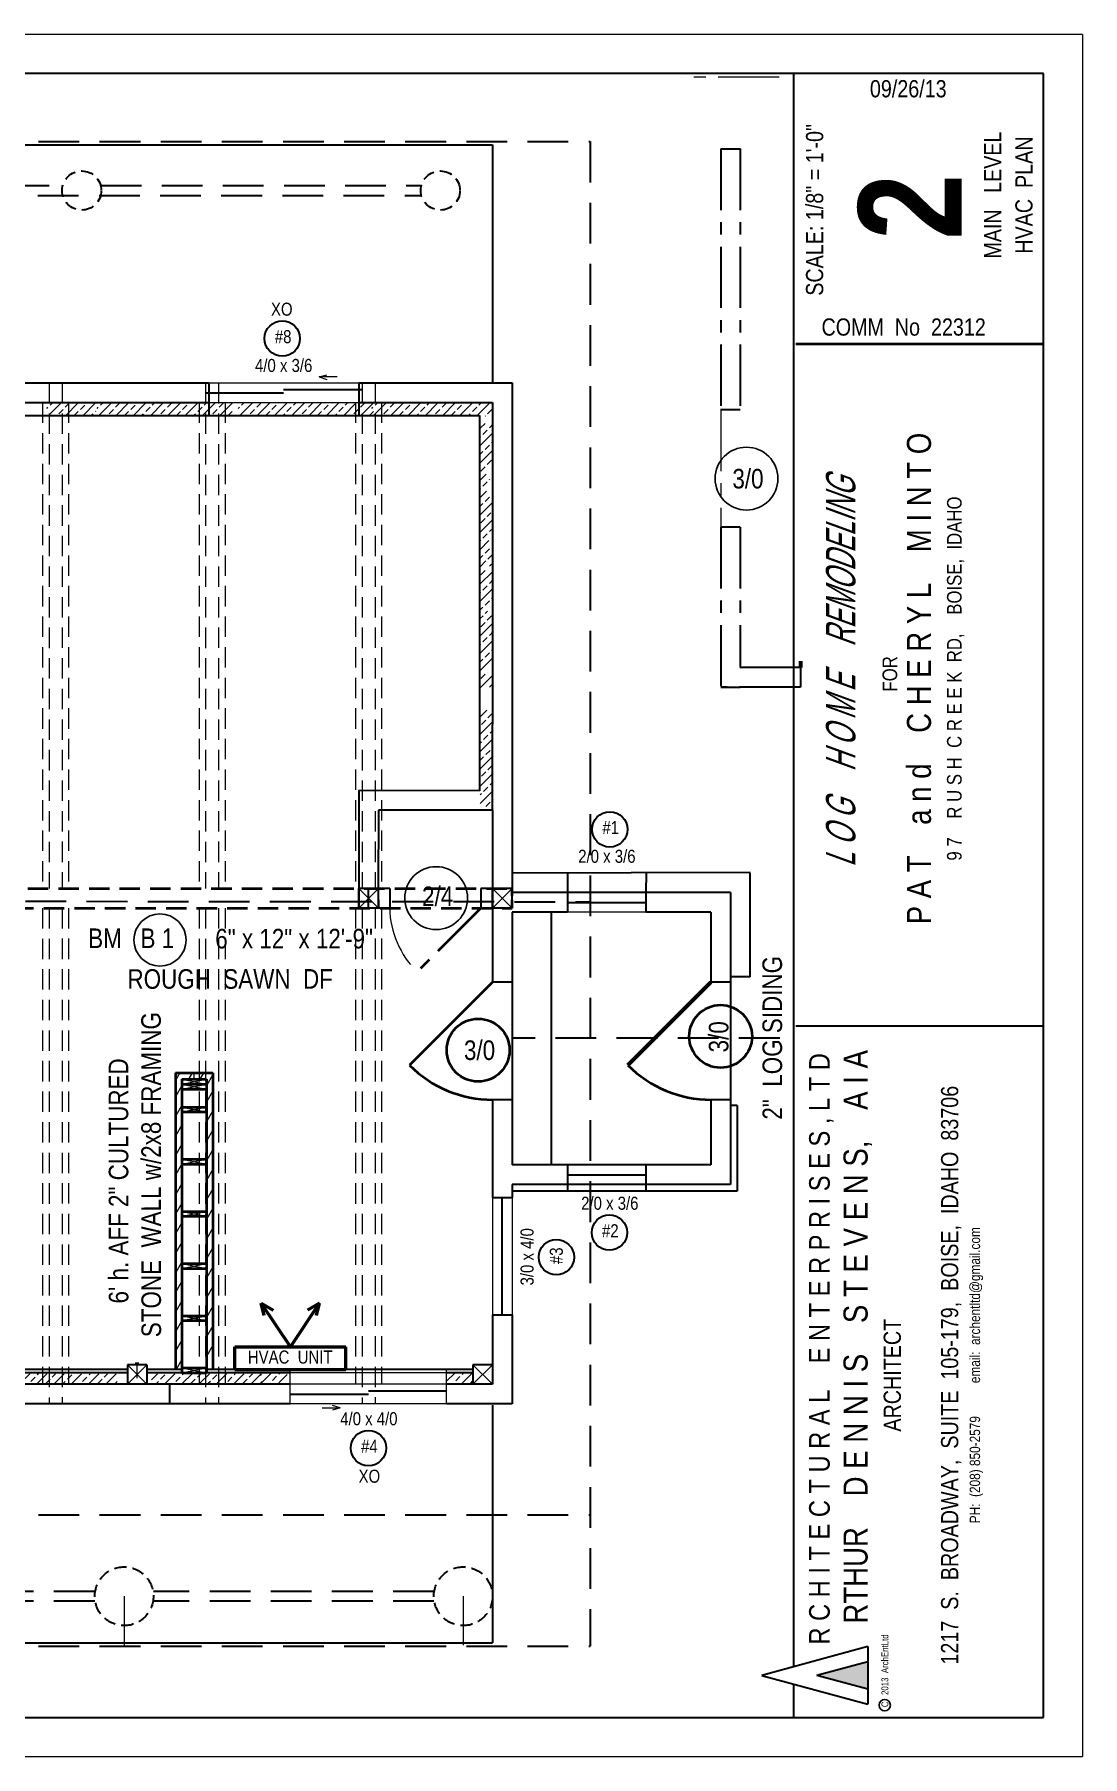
# Model space of a CAD drawing. Header units: inches. Extents: x 0 to 15441, y -6 to 2753.
# Drawn here: x 7617 to 7939, y 1246 to 1774 of the extents above; entities that cross this region are included whole.
import ezdxf

# ---------------------------------------------------------------- set-up
doc = ezdxf.new("R2010")
doc.units = ezdxf.units.IN
doc.header["$MEASUREMENT"] = 0
doc.linetypes.add('CENTER', pattern=[2, 1.25, -0.25, 0.25, -0.25])
doc.linetypes.add('HIDDEN', pattern=[0.375, 0.25, -0.125])
for name, color, linetype, lineweight in [('CONCRETE', 7, 'Continuous', 25), ('DOORS', 7, 'Continuous', 60), ('EXISTING CEILING BEAMS', 255, 'HIDDEN', 20), ('HVAC', 1, 'Continuous', 50), ('MASONRY', 14, 'Continuous', 30), ('NEW  ROUIGH SAWN  BEAMS', 3, 'HIDDEN', 40), ('NEW FRAMING', 6, 'Continuous', 30), ('ROOF', 7, 'HIDDEN', 30), ('STAIRS', 7, 'Continuous', 20), ('WALL FRAMING', 9, 'CENTER', 30), ('WALLS', 7, 'Continuous', 30), ('WINDOWS', 5, 'Continuous', 30)]:
    doc.layers.add(name, color=color, linetype=linetype, lineweight=lineweight)
for name, color, linetype in [('TEXT', 7, 'Continuous'), ('TEXT80', 9, 'Continuous'), ('TEXT80 @ 1', 9, 'Continuous'), ('TITLE BLOCK', 7, 'Continuous'), ('TITLE_BLOCK', 250, 'Continuous')]:
    doc.layers.add(name, color=color, linetype=linetype)
doc.styles.add('ARCH ENT', font='technical.ttf', dxfattribs={"height": 2})
doc.styles.add('ARCHENT', font='technical.ttf', dxfattribs={"height": 6})
doc.styles.add('EXIST', font='romans.shx', dxfattribs={"width": 0.75, "oblique": 20, "height": 12})

msp = doc.modelspace()

# ---------------------------------------------------------------- hatches: boundary and pattern name
at = {"layer": 'NEW FRAMING', "linetype": 'Continuous', "lineweight": 9, "ltscale": 25}
h = msp.add_hatch(dxfattribs=at)
h.set_pattern_fill('ANSI33', color=256, scale=15, style=0)
h.set_pattern_definition([(45, (2685.843, 396.599), (-2.6516504, 2.6516504), []), (45, (2688.4945, 396.599), (-2.6516504, 2.6516504), [1.875, -0.9375])])
h.paths.add_polyline_path([(7635.94, 1659.76), (7635.94, 1660.91), (7620.86, 1660.91), (7620.86, 1659.76)])
h.paths.add_polyline_path([(7635.94, 1656.76), (7635.94, 1659.76), (7620.86, 1659.76), (7620.86, 1656.76)])
h = msp.add_hatch(dxfattribs=at)
h.set_pattern_fill('ANSI33', color=256, scale=15, style=0)
h.set_pattern_definition([(45, (2701.2858, 396.599), (-2.6516504, 2.6516504), []), (45, (2703.9374, 396.599), (-2.6516504, 2.6516504), [1.875, -0.9375])])
h.paths.add_polyline_path([(7678.3, 1659.76), (7636.3, 1659.76), (7636.3, 1656.76), (7678.3, 1656.76)])
h.paths.add_polyline_path([(7678.3, 1660.91), (7636.3, 1660.91), (7636.3, 1659.76), (7678.3, 1659.76)])
h = msp.add_hatch(dxfattribs=at)
h.set_pattern_fill('ANSI33', color=256, scale=15, style=0)
h.set_pattern_definition([(45, (2744.5754, 396.599), (-2.6516504, 2.6516504), []), (45, (2747.227, 396.599), (-2.6516504, 2.6516504), [1.875, -0.9375])])
h.paths.add_polyline_path([(7721.59, 1659.76), (7679.59, 1659.76), (7679.59, 1656.76), (7721.59, 1656.76)])
h.paths.add_polyline_path([(7721.59, 1660.91), (7679.59, 1660.91), (7679.59, 1659.76), (7721.59, 1659.76)])
h = msp.add_hatch(dxfattribs=at)
h.set_pattern_fill('ANSI33', color=256, scale=15, style=0)
h.set_pattern_definition([(45, (2785.544, 396.599), (-2.6516504, 2.6516504), []), (45, (2788.1957, 396.599), (-2.6516504, 2.6516504), [1.875, -0.9375])])
h.paths.add_polyline_path([(7757.59, 1656.76), (7757.59, 1659.76), (7720.56, 1659.76), (7720.56, 1656.76)])
h.paths.add_polyline_path([(7757.59, 1659.76), (7757.59, 1660.91), (7720.56, 1660.91), (7720.56, 1659.76)])
h = msp.add_hatch(dxfattribs=at)
h.set_pattern_fill('ANSI33', color=256, scale=15, style=0)
h.set_pattern_definition([(45, (2999.56, 91.3216), (-2.6516504, 2.6516504), []), (45, (3002.212, 91.3216), (-2.6516504, 2.6516504), [1.875, -0.9375])])
h.paths.add_polyline_path([(7757.58, 1636.48), (7757.58, 1637.26, -0.407485), (7755.62, 1639.26), (7753.83, 1639.26), (7753.83, 1618.56), (7755.77, 1618.56, -0.299331), (7757.58, 1619.81), (7757.58, 1621.83, -0.387451), (7757.12, 1622.33, -0.387451), (7757.58, 1622.83), (7757.58, 1626.99, -0.400785), (7756.62, 1627.99, -0.400785), (7757.58, 1628.99), (7757.58, 1632.48, -0.407485), (7755.62, 1634.48, -0.407485)])
h.paths.add_polyline_path([(7755.62, 1617.81, -0.096396), (7755.77, 1618.56), (7753.83, 1618.56), (7753.83, 1617.06), (7755.77, 1617.06, -0.096396)])
h.paths.add_polyline_path([(7757.58, 1615.81, -0.299331), (7755.77, 1617.06), (7753.83, 1617.06), (7753.83, 1614.48), (7757.58, 1614.48)])
h.paths.add_polyline_path([(7757.58, 1618.56), (7755.77, 1618.56, 0.096396), (7755.62, 1617.81, 0.096396), (7755.77, 1617.06), (7757.58, 1617.06)])
h.paths.add_polyline_path([(7757.58, 1607.28), (7753.83, 1607.28), (7753.83, 1587.27), (7757.58, 1588.43), (7757.58, 1597.21, -0.776153), (7755.7, 1597.7, -0.776153), (7757.58, 1598.18)])
h.paths.add_polyline_path([(7755.63, 1599.53, -1), (7754.63, 1599.53, -1)], flags=16)
h.paths.add_polyline_path([(7755.63, 1595.8, -1), (7754.63, 1595.8, -1)], flags=16)
h.paths.add_polyline_path([(7757.58, 1588.43), (7753.83, 1587.27), (7753.83, 1573.48), (7757.58, 1573.48), (7757.58, 1577.48, -0.411157), (7755.6, 1579.48, -0.411157), (7757.58, 1581.48)])
h.paths.add_polyline_path([(7757.57, 1614.48), (7753.83, 1614.48), (7753.83, 1607.28), (7757.57, 1607.28)])
h.paths.add_polyline_path([(7754.7, 1610.98, -1), (7756.7, 1610.98, -1)], flags=16)
h.paths.add_polyline_path([(7756.2, 1609.09, -1), (7755.2, 1609.09, -1)], flags=16)
h.paths.add_polyline_path([(7755.2, 1612.82, -1), (7756.2, 1612.82, -1)], flags=16)
edge = h.paths.add_edge_path()
edge.add_line((7757.83, 1641.25), (7757.83, 1654.48))
edge.add_line((7757.83, 1654.48), (7753.83, 1654.48))
edge.add_line((7753.83, 1654.48), (7753.83, 1639.26))
edge.add_line((7753.83, 1639.26), (7755.62, 1639.26))
edge.add_arc((7757.62, 1639.26), 2, 84.1006, 180, ccw=False)
edge = h.paths.add_edge_path()
edge.add_line((7757.82, 1581.47), (7757.83, 1585.98))
edge.add_line((7757.83, 1585.98), (7757.83, 1615.82))
edge.add_arc((7757.62, 1617.81), 2, 268.6807, 275.8994, ccw=False)
edge.add_line((7757.58, 1615.81), (7757.58, 1598.18))
edge.add_arc((7756.7, 1597.7), 1, -28.7322, 28.7322, ccw=False)
edge.add_line((7757.58, 1597.21), (7757.58, 1581.48))
edge.add_arc((7757.6, 1579.48), 2, 83.5218, 90.5986, ccw=False)
h.paths.add_polyline_path([(7757.83, 1617.06), (7757.83, 1618.56), (7757.58, 1618.56), (7757.58, 1617.06)])
edge = h.paths.add_edge_path()
edge.add_line((7757.81, 1573.48), (7757.82, 1577.49))
edge.add_arc((7757.6, 1579.48), 2, 269.4014, 276.3496, ccw=False)
edge.add_line((7757.58, 1577.48), (7757.58, 1573.48))
edge.add_line((7757.58, 1573.48), (7757.81, 1573.48))
h = msp.add_hatch(dxfattribs=at)
h.set_pattern_fill('ANSI33', color=256, scale=15, style=0)
h.set_pattern_definition([(45, (2759.7957, 118.4), (-2.6516504, 2.6516504), []), (45, (2762.4473, 118.4), (-2.6516504, 2.6516504), [1.875, -0.9375])])
h.paths.add_polyline_path([(7757.81, 1566.56), (7753.81, 1566.56), (7753.81, 1536.56), (7757.81, 1536.56)])
h = msp.add_hatch(dxfattribs=at)
h.set_pattern_fill('ANSI33', color=256, scale=15, angle=180, style=0)
h.set_pattern_definition([(225, (12580.498, 2626.2776), (2.6516504, -2.6516504), []), (225, (12577.8464, 2626.2776), (2.6516504, -2.6516504), [1.875, -0.9375])])
h.paths.add_polyline_path([(7642.48, 1360.12), (7642.48, 1363.12), (7608.48, 1363.12), (7608.48, 1360.12)])
h = msp.add_hatch(dxfattribs=at)
h.set_pattern_fill('ANSI33', color=256, scale=15, angle=180, style=0)
h.set_pattern_definition([(225, (12624.9994, 2626.283), (2.6516504, -2.6516504), []), (225, (12622.3477, 2626.283), (2.6516504, -2.6516504), [1.875, -0.9375])])
h.paths.add_polyline_path([(7686.98, 1360.13), (7686.98, 1363.13), (7652.98, 1363.13), (7652.98, 1360.13)])
h = msp.add_hatch(dxfattribs=at)
h.set_pattern_fill('ANSI33', color=256, scale=15, style=0)
h.set_pattern_definition([(45, (2751.359, 100.157), (-2.6516504, 2.6516504), []), (45, (2754.0105, 100.157), (-2.6516504, 2.6516504), [1.875, -0.9375])])
h.paths.add_polyline_path([(7694.59, 1360.31), (7694.59, 1363.31), (7686.38, 1363.31), (7686.38, 1360.31)])
h = msp.add_hatch(dxfattribs=at)
h.set_pattern_fill('ANSI33', color=256, scale=15, style=0)
h.set_pattern_definition([(45, (2807.5928, 100.088), (-2.6516504, 2.6516504), []), (45, (2810.2444, 100.088), (-2.6516504, 2.6516504), [1.875, -0.9375])])
h.paths.add_polyline_path([(7743.53, 1363.24), (7743.53, 1360.24), (7751.59, 1360.24), (7751.59, 1363.24)])
at = {"layer": 'TITLE_BLOCK', "linetype": 'Continuous', "ltscale": 0.5}
msp.add_hatch(color=1, dxfattribs=at).paths.add_polyline_path([(7872.67, 1274.88), (7857.1, 1270.65), (7872.67, 1266.42)])

# ---------------------------------------------------------------- linework, layer by layer
at = {"layer": 'CONCRETE', "color": 7, "linetype": 'Continuous', "lineweight": 30, "ltscale": 25}
for centre in [(7693.1, 1680.53), (7793.57, 1530.04), (7793.45, 1406.41), (7777.18, 1398.87), (7719.55, 1340.35)]:
    msp.add_circle(centre, 5.42, dxfattribs=at)
at = {"layer": 'DOORS', "color": 9, "linetype": 'Continuous', "ltscale": 15}
msp.add_line((7852.09, 1581.66), (7852.09, 1579.66), dxfattribs=at)
at = {"layer": 'DOORS', "color": 7, "linetype": 'Continuous', "lineweight": 40, "ltscale": 15}
msp.add_line((7757.59, 1483.16), (7732.14, 1457.7), dxfattribs=at)
at = {"layer": 'DOORS', "color": 6, "ltscale": 15}
msp.add_line((7824.59, 1483.16), (7799.14, 1457.7), dxfattribs=at)
at = {"layer": 'DOORS', "color": 7, "linetype": 'Continuous', "lineweight": 40, "ltscale": 15}
msp.add_arc((7757.59, 1483.16), 36, 225, 270, dxfattribs=at)
at = {"layer": 'DOORS', "color": 6, "linetype": 'Continuous', "lineweight": 40, "ltscale": 15}
msp.add_arc((7824.59, 1483.16), 36, 225, 270, dxfattribs=at)
at = {"layer": 'EXISTING CEILING BEAMS', "linetype": 'HIDDEN', "ltscale": 25}
for p, q in [((7621.59, 1666.89), (7621.59, 1511.9)), ((7625.58, 1666.9), (7625.59, 1511.9)), ((7669.59, 1666.89), (7669.59, 1511.9)), ((7673.58, 1666.9), (7673.59, 1511.9)), ((7717.59, 1666.89), (7717.59, 1511.9)), ((7721.58, 1666.9), (7721.59, 1511.9)), ((7621.59, 1505.9), (7621.59, 1353.91)), ((7625.59, 1505.91), (7625.59, 1353.91)), ((7669.59, 1505.9), (7669.59, 1353.91)), ((7673.59, 1505.91), (7673.59, 1353.91)), ((7717.59, 1505.9), (7717.59, 1353.91)), ((7721.59, 1505.91), (7721.59, 1353.91))]:
    msp.add_line(p, q, dxfattribs=at)
at = {"layer": 'HVAC', "ltscale": 25}
for p, q in [((7695.59, 1371.41), (7686.66, 1384.77)), ((7687.57, 1381.02), (7686.66, 1384.77)), ((7686.66, 1384.77), (7690.34, 1382.61)), ((7695.59, 1371.41), (7704.53, 1384.77)), ((7704.53, 1384.77), (7700.84, 1382.61)), ((7703.61, 1381.02), (7704.53, 1384.77)), ((7678.59, 1371.42), (7712.59, 1371.4)), ((7678.59, 1364.42), (7712.59, 1364.4))]:
    msp.add_line(p, q, dxfattribs=at)
at = {"layer": 'HVAC', "ltscale": 15}
for p, q in [((7678.59, 1364.42), (7678.59, 1371.42)), ((7712.59, 1364.4), (7712.59, 1371.4))]:
    msp.add_line(p, q, dxfattribs=at)
at = {"layer": 'MASONRY', "color": 6, "lineweight": 40, "ltscale": 15}
for p, q in [((7660.34, 1455.41), (7660.34, 1364.41)), ((7671.84, 1455.41), (7671.84, 1364.41))]:
    msp.add_line(p, q, dxfattribs=at)
at = {"layer": 'MASONRY', "color": 6, "linetype": 'Continuous', "lineweight": 40, "ltscale": 25}
msp.add_line((7660.34, 1455.41), (7671.84, 1455.41), dxfattribs=at)
at = {"layer": 'MASONRY', "color": 6, "linetype": 'Continuous', "lineweight": 9, "ltscale": 20}
for p, q in [((7661.73, 1455.41), (7660.34, 1453.02)), ((7665.48, 1455.41), (7664.32, 1453.41)), ((7668.94, 1455.41), (7667.79, 1453.41)), ((7671.84, 1454.87), (7669.84, 1451.41)), ((7662.34, 1451.48), (7660.34, 1448.02)), ((7671.84, 1449.87), (7669.84, 1446.41)), ((7662.34, 1445.48), (7660.34, 1442.02)), ((7671.84, 1443.87), (7669.84, 1440.41)), ((7662.34, 1439.48), (7660.34, 1436.02)), ((7671.84, 1437.87), (7669.84, 1434.41)), ((7662.34, 1433.48), (7660.34, 1430.02)), ((7671.84, 1431.87), (7669.84, 1428.41)), ((7662.34, 1427.48), (7660.34, 1424.02)), ((7671.84, 1425.87), (7669.84, 1422.41)), ((7662.34, 1421.48), (7660.34, 1418.02)), ((7662.34, 1415.48), (7660.34, 1412.02)), ((7671.84, 1419.87), (7669.84, 1416.41)), ((7671.84, 1413.87), (7669.84, 1410.41)), ((7662.34, 1409.48), (7660.34, 1406.02)), ((7671.84, 1407.87), (7669.84, 1404.41)), ((7662.34, 1403.48), (7660.34, 1400.02)), ((7671.84, 1401.87), (7669.84, 1398.41)), ((7662.34, 1397.48), (7660.34, 1394.02)), ((7671.84, 1395.87), (7669.84, 1392.41)), ((7662.34, 1391.48), (7660.34, 1388.02)), ((7671.84, 1389.87), (7669.84, 1386.41)), ((7662.34, 1385.48), (7660.34, 1382.02)), ((7671.84, 1383.87), (7669.84, 1380.41)), ((7662.34, 1379.48), (7660.34, 1376.02)), ((7662.34, 1373.48), (7660.34, 1370.02)), ((7671.84, 1377.87), (7669.84, 1374.41)), ((7671.84, 1371.87), (7669.84, 1368.41)), ((7662.34, 1367.48), (7660.57, 1364.41))]:
    msp.add_line(p, q, dxfattribs=at)
at = {"layer": 'NEW  ROUIGH SAWN  BEAMS', "color": 6, "linetype": 'HIDDEN', "lineweight": 20, "ltscale": 25}
for p, q in [((7619.59, 1660.91), (7619.59, 1511.9)), ((7627.58, 1660.91), (7627.59, 1511.9)), ((7667.59, 1660.91), (7667.59, 1511.9)), ((7675.58, 1660.91), (7675.59, 1511.9)), ((7715.59, 1660.91), (7715.59, 1511.9)), ((7723.58, 1660.91), (7723.59, 1511.9)), ((7619.59, 1505.9), (7619.59, 1359.91)), ((7627.59, 1505.91), (7627.59, 1359.91)), ((7667.59, 1505.9), (7667.59, 1359.91)), ((7675.59, 1505.91), (7675.59, 1359.91)), ((7715.59, 1505.9), (7715.59, 1359.91)), ((7723.59, 1505.91), (7723.59, 1359.91))]:
    msp.add_line(p, q, dxfattribs=at)
at = {"layer": 'NEW  ROUIGH SAWN  BEAMS', "color": 6, "ltscale": 25}
for p, q in [((7427.59, 1511.96), (7763.59, 1511.91)), ((7610.6, 1505.91), (7763.59, 1505.91))]:
    msp.add_line(p, q, dxfattribs=at)
at = {"layer": 'NEW  ROUIGH SAWN  BEAMS', "color": 6, "ltscale": 10}
msp.add_line((7763.59, 1505.91), (7763.59, 1511.91), dxfattribs=at)
msp.add_line((7763.59, 1505.91), (7763.59, 1511.91), dxfattribs=at)
at = {"layer": 'NEW FRAMING', "ltscale": 15}
for p, q in [((7573.84, 1656.91), (7621.59, 1656.91)), ((7620.59, 1656.91), (7670.59, 1656.91)), ((7670.59, 1656.91), (7716.59, 1656.91)), ((7716.59, 1656.91), (7753.59, 1656.91)), ((7753.59, 1656.91), (7753.59, 1541.9)), ((7753.59, 1541.9), (7716.59, 1541.91)), ((7716.59, 1541.91), (7716.59, 1505.91)), ((7722.59, 1535.91), (7722.53, 1511.91)), ((7757.53, 1535.91), (7722.59, 1535.91)), ((7780.59, 1516.7), (7780.59, 1510.66)), ((7804.71, 1516.75), (7804.65, 1510.66)), ((7726.06, 1511.91), (7722.53, 1511.89)), ((7757.59, 1511.91), (7754.06, 1511.91)), ((7726.06, 1505.91), (7716.59, 1505.91)), ((7757.59, 1505.91), (7754.06, 1505.91)), ((7836.59, 1484.85), (7830.59, 1484.85)), ((7832.59, 1445.41), (7830.59, 1445.41)), ((7832.59, 1445.41), (7832.59, 1419.16)), ((7780.59, 1421.16), (7780.59, 1419.16)), ((7804.59, 1421.16), (7804.59, 1419.16)), ((7645.59, 1364.41), (7606.09, 1364.41)), ((7645.59, 1363.41), (7607.09, 1363.4)), ((7662.34, 1364.41), (7651.59, 1364.41)), ((7695.53, 1363.41), (7651.59, 1363.41)), ((7751.59, 1364.41), (7669.84, 1364.41)), ((7751.59, 1363.41), (7743.53, 1363.41))]:
    msp.add_line(p, q, dxfattribs=at)
at = {"layer": 'NEW FRAMING', "ltscale": 50}
for p, q in [((7836.59, 1516.85), (7763.59, 1516.66)), ((7832.59, 1419.16), (7763.59, 1419.16))]:
    msp.add_line(p, q, dxfattribs=at)
at = {"layer": 'NEW FRAMING', "ltscale": 25}
for p, q in [((7836.59, 1484.85), (7836.59, 1516.71)), ((7726.06, 1511.96), (7726.06, 1505.91)), ((7754.06, 1511.96), (7754.06, 1505.91))]:
    msp.add_line(p, q, dxfattribs=at)
at = {"layer": 'NEW FRAMING', "color": 6, "lineweight": 40, "ltscale": 15}
for p, q in [((7662.34, 1453.41), (7662.34, 1363.41)), ((7669.84, 1453.41), (7669.84, 1363.41))]:
    msp.add_line(p, q, dxfattribs=at)
at = {"layer": 'NEW FRAMING', "color": 6, "linetype": 'Continuous', "lineweight": 40, "ltscale": 25}
for p, q in [((7662.34, 1453.41), (7669.84, 1453.41)), ((7662.34, 1451.91), (7669.84, 1451.91)), ((7662.34, 1450.41), (7669.84, 1450.41)), ((7662.34, 1444.91), (7669.84, 1444.91)), ((7662.34, 1443.41), (7669.84, 1443.41)), ((7662.34, 1428.91), (7669.84, 1428.91)), ((7662.34, 1427.41), (7669.84, 1427.41)), ((7662.33, 1411.41), (7669.83, 1411.41)), ((7662.34, 1412.91), (7669.84, 1412.91)), ((7662.34, 1396.91), (7669.84, 1396.91)), ((7662.34, 1395.41), (7669.84, 1395.41)), ((7662.34, 1380.91), (7669.84, 1380.91)), ((7662.34, 1379.41), (7669.84, 1379.41)), ((7662.34, 1363.41), (7669.84, 1363.41)), ((7662.35, 1364.91), (7669.85, 1364.91)), ((7662.36, 1363.41), (7669.85, 1363.41))]:
    msp.add_line(p, q, dxfattribs=at)
at = {"layer": 'NEW FRAMING', "lineweight": 20, "ltscale": 15}
msp.add_line((7743.53, 1363.41), (7695.53, 1363.41), dxfattribs=at)
at = {"layer": 'ROOF', "linetype": 'Continuous', "ltscale": 50}
for p, q in [((7215.55, 1739.91), (7757.59, 1739.91)), ((7757.59, 1739.91), (7757.59, 1666.91)), ((7757.59, 1353.53), (7757.59, 1280.61)), ((7220.04, 1280.61), (7757.59, 1280.61))]:
    msp.add_line(p, q, dxfattribs=at)
at = {"layer": 'ROOF', "linetype": 'HIDDEN', "ltscale": 50}
for p, q in [((7224.59, 1740.91), (7787.59, 1740.91)), ((7787.59, 1740.91), (7787.59, 1279.61)), ((7515.4, 1727.41), (7625.78, 1727.41)), ((7637.4, 1727.41), (7735.78, 1727.41)), ((7224.4, 1724.41), (7735.78, 1724.41)), ((7295.59, 1508.27), (7787.59, 1507.85)), ((7224.59, 1319.91), (7787.59, 1319.91)), ((7635.59, 1296.41), (7530.59, 1296.41)), ((7739.59, 1296.41), (7653.59, 1296.41)), ((7635.59, 1293.41), (7530.59, 1293.41)), ((7739.59, 1293.41), (7653.59, 1293.41))]:
    msp.add_line(p, q, dxfattribs=at)
at = {"layer": 'ROOF', "color": 9, "ltscale": 50}
msp.add_line((7845.67, 1466), (7763.74, 1466), dxfattribs=at)
at = {"layer": 'ROOF', "color": 7, "linetype": 'HIDDEN', "ltscale": 50}
msp.add_line((7224.59, 1279.61), (7787.59, 1279.61), dxfattribs=at)
at = {"layer": 'ROOF', "ltscale": 15}
for centre, radius in [((7631.59, 1725.91), 6), ((7741.59, 1725.91), 6), ((7644.59, 1294.91), 9), ((7748.59, 1294.91), 9)]:
    msp.add_circle(centre, radius, dxfattribs=at)
at = {"layer": 'STAIRS', "color": 6, "linetype": 'Continuous', "lineweight": 30, "ltscale": 15}
for p, q in [((7716.59, 1508.46), (7716.59, 1505.96)), ((7716.59, 1508.46), (7716.59, 1505.96)), ((7722.59, 1508.45), (7722.59, 1505.95)), ((7722.59, 1508.45), (7722.59, 1505.95)), ((7757.59, 1508.46), (7757.59, 1505.96)), ((7757.59, 1508.46), (7757.59, 1505.96)), ((7763.59, 1508.45), (7763.59, 1505.95)), ((7763.59, 1508.45), (7763.59, 1505.95))]:
    msp.add_line(p, q, dxfattribs=at)
at = {"layer": 'TEXT', "linetype": 'Continuous', "lineweight": 20, "ltscale": 15}
for p, q in [((7704.43, 1668.74), (7706.79, 1669.45)), ((7704.43, 1668.74), (7706.79, 1668.02)), ((7709.95, 1668.77), (7704.47, 1668.76)), ((7705.32, 1352.64), (7710.8, 1352.65)), ((7710.84, 1352.66), (7708.47, 1353.38)), ((7710.84, 1352.66), (7708.47, 1351.95))]:
    msp.add_line(p, q, dxfattribs=at)
at = {"layer": 'TEXT', "color": 9, "linetype": 'Continuous', "ltscale": 15}
msp.add_circle((7835.5, 1637.58), 9.63, dxfattribs=at)
at = {"layer": 'TEXT', "color": 6, "linetype": 'Continuous', "ltscale": 15}
for centre, radius in [((7740.31, 1508.97), 9.63), ((7655.6, 1496.13), 8)]:
    msp.add_circle(centre, radius, dxfattribs=at)
at = {"layer": 'TEXT', "color": 6, "linetype": 'Continuous', "lineweight": 40, "ltscale": 15}
msp.add_circle((7827.56, 1466.57), 9.63, dxfattribs=at)
at = {"layer": 'TEXT', "color": 7, "linetype": 'Continuous', "lineweight": 40, "ltscale": 15}
msp.add_circle((7753.18, 1462.35), 9.63, dxfattribs=at)
at = {"layer": 'TITLE BLOCK', "color": 7, "linetype": 'Continuous', "lineweight": 0, "ltscale": 0.5}
for p, q in [((7938.58, 1773.76), (7122.59, 1773.76)), ((7938.58, 1773.76), (7938.58, 1245.77)), ((7122.59, 1245.77), (7938.58, 1245.77))]:
    msp.add_line(p, q, dxfattribs=at)
at = {"layer": 'TITLE BLOCK', "color": 7, "linetype": 'Continuous', "lineweight": 30, "ltscale": 0.5}
for p, q in [((7926.58, 1761.76), (7146.59, 1761.76)), ((7850.01, 1273.32), (7850.01, 1761.76)), ((7926.58, 1257.77), (7926.58, 1761.76)), ((7850.61, 1469.84), (7926.58, 1469.84)), ((7872.67, 1279.47), (7840.19, 1270.65)), ((7872.67, 1279.47), (7872.67, 1261.83)), ((7872.67, 1279.44), (7872.67, 1261.8)), ((7872.67, 1274.85), (7857.1, 1270.62)), ((7872.67, 1274.85), (7857.1, 1270.62)), ((7850.01, 1257.77), (7850.01, 1267.99)), ((7872.67, 1266.39), (7857.1, 1270.62)), ((7872.67, 1266.39), (7857.1, 1270.62)), ((7146.59, 1257.77), (7926.58, 1257.77))]:
    msp.add_line(p, q, dxfattribs=at)
at = {"layer": 'TITLE BLOCK', "color": 7, "linetype": 'Continuous', "lineweight": 30, "ltscale": 0.0625}
msp.add_line((7840.19, 1270.65), (7872.67, 1261.83), dxfattribs=at)
at = {"layer": 'TITLE BLOCK', "color": 7, "linetype": 'Continuous', "lineweight": 30, "ltscale": 0.5, "const_width": 0.791}
msp.add_lwpolyline([(7850.61, 1678.86), (7926.58, 1678.86)], dxfattribs=at)
at = {"layer": 'TITLE BLOCK', "color": 7, "linetype": 'Continuous'}
msp.add_circle((7877.89, 1261.52), 1.75, dxfattribs=at)
at = {"layer": 'WALL FRAMING', "color": 9, "lineweight": 9, "ltscale": 15}
for p, q in [((7845.55, 1760.68), (7815.55, 1760.65)), ((7827.59, 1658.66), (7827.59, 1622.66)), ((7644.59, 1294.91), (7644.59, 1279.91)), ((7748.59, 1294.91), (7748.59, 1279.91))]:
    msp.add_line(p, q, dxfattribs=at)
at = {"layer": 'WALL FRAMING', "color": 9, "ltscale": 15}
for p, q in [((7827.59, 1738.66), (7827.59, 1658.66)), ((7827.64, 1738.66), (7833.64, 1738.67)), ((7833.59, 1738.67), (7833.59, 1658.67)), ((7833.55, 1658.67), (7827.55, 1658.66)), ((7833.59, 1622.67), (7827.59, 1622.66)), ((7827.59, 1622.66), (7827.59, 1573.66)), ((7833.59, 1622.67), (7833.59, 1579.66)), ((7852.09, 1579.66), (7833.59, 1579.66)), ((7852.09, 1579.66), (7852.09, 1573.66)), ((7852.09, 1573.66), (7827.59, 1573.66)), ((7827.59, 1573.66), (7833.59, 1573.66)), ((7757.59, 1365.91), (7751.59, 1365.91))]:
    msp.add_line(p, q, dxfattribs=at)
at = {"layer": 'WALL FRAMING', "color": 3, "linetype": 'HIDDEN', "lineweight": 40, "ltscale": 25}
msp.add_line((7623.72, 1511.91), (7623.72, 1511.91), dxfattribs=at)
at = {"layer": 'WALL FRAMING', "color": 6, "ltscale": 15}
for p, q in [((7716.59, 1511.91), (7716.59, 1505.91)), ((7716.59, 1505.91), (7716.59, 1511.91)), ((7716.59, 1505.91), (7716.59, 1511.91)), ((7722.59, 1511.91), (7716.59, 1511.91)), ((7716.59, 1511.91), (7716.59, 1505.91)), ((7716.59, 1505.91), (7716.59, 1511.91)), ((7716.59, 1505.91), (7716.59, 1511.91)), ((7722.59, 1511.91), (7716.59, 1511.91)), ((7719.59, 1505.92), (7719.59, 1511.92)), ((7722.59, 1505.91), (7722.59, 1511.91)), ((7722.59, 1505.91), (7722.59, 1511.91)), ((7757.59, 1511.91), (7757.59, 1505.91)), ((7757.59, 1505.91), (7757.59, 1511.91)), ((7757.59, 1505.91), (7757.59, 1511.91)), ((7763.59, 1511.91), (7757.59, 1511.91)), ((7757.59, 1511.91), (7757.59, 1505.91)), ((7757.59, 1505.91), (7757.59, 1511.91)), ((7757.59, 1505.91), (7757.59, 1511.91)), ((7763.59, 1511.91), (7757.59, 1511.91)), ((7763.59, 1505.91), (7763.59, 1511.91)), ((7763.59, 1505.91), (7763.59, 1511.91)), ((7722.59, 1505.91), (7716.59, 1505.91)), ((7722.59, 1505.91), (7716.59, 1505.91)), ((7763.59, 1505.91), (7757.59, 1505.91)), ((7763.59, 1505.91), (7757.59, 1505.91))]:
    msp.add_line(p, q, dxfattribs=at)
at = {"layer": 'WALL FRAMING', "color": 6, "linetype": 'Continuous', "lineweight": 9, "ltscale": 15}
for p, q in [((7716.59, 1511.91), (7722.59, 1505.91)), ((7716.59, 1505.91), (7722.59, 1511.91)), ((7716.59, 1511.91), (7722.59, 1505.91)), ((7716.59, 1505.91), (7722.59, 1511.91)), ((7757.59, 1511.91), (7763.59, 1505.91)), ((7757.59, 1505.91), (7763.59, 1511.91)), ((7757.59, 1511.91), (7763.59, 1505.91)), ((7757.59, 1505.91), (7763.59, 1511.91))]:
    msp.add_line(p, q, dxfattribs=at)
at = {"layer": 'WALL FRAMING', "color": 6, "lineweight": 40, "ltscale": 15}
msp.add_line((7754.06, 1505.91), (7734.46, 1486.37), dxfattribs=at)
at = {"layer": 'WALL FRAMING', "color": 6, "linetype": 'Continuous', "lineweight": 9, "ltscale": 20}
for p, q in [((7662.34, 1451.91), (7669.84, 1453.41)), ((7662.34, 1453.41), (7669.84, 1451.91)), ((7666.09, 1453.41), (7666.09, 1455.41)), ((7662.34, 1450.41), (7669.84, 1451.91)), ((7662.34, 1451.91), (7669.84, 1450.41)), ((7662.34, 1443.41), (7669.84, 1444.91)), ((7662.34, 1444.91), (7669.84, 1443.41)), ((7662.34, 1427.41), (7669.84, 1428.91)), ((7662.34, 1428.91), (7669.84, 1427.41)), ((7662.34, 1411.41), (7669.84, 1412.91)), ((7662.34, 1412.91), (7669.84, 1411.41)), ((7662.34, 1395.41), (7669.84, 1396.91)), ((7662.34, 1396.91), (7669.84, 1395.41)), ((7662.34, 1379.41), (7669.84, 1380.91)), ((7662.34, 1380.91), (7669.84, 1379.41)), ((7662.35, 1363.41), (7669.85, 1364.91)), ((7662.35, 1364.91), (7669.85, 1363.41))]:
    msp.add_line(p, q, dxfattribs=at)
at = {"layer": 'WALL FRAMING', "color": 9, "linetype": 'Continuous', "lineweight": 9, "ltscale": 150}
for p, q in [((7647.98, 1366.49), (7648.57, 1366.49)), ((7648.57, 1361.8), (7648.57, 1366.49)), ((7648.57, 1366.49), (7649.16, 1366.49))]:
    msp.add_line(p, q, dxfattribs=at)
at = {"layer": 'WALL FRAMING', "color": 7, "ltscale": 15}
msp.add_line((7651.59, 1359.91), (7645.59, 1359.91), dxfattribs=at)
at = {"layer": 'WALL FRAMING', "color": 6, "lineweight": 5, "ltscale": 15}
msp.add_arc((7754, 1506.36), 27.94, 180.9233, 225.6604, dxfattribs=at)
at = {"layer": 'WALLS', "ltscale": 15}
for p, q in [((7555.09, 1666.91), (7670.59, 1666.91)), ((7670.59, 1666.91), (7670.59, 1656.91)), ((7716.59, 1666.91), (7763.59, 1666.91)), ((7763.59, 1666.91), (7763.59, 1634.91)), ((7567.84, 1660.91), (7670.59, 1660.91)), ((7716.59, 1660.91), (7757.59, 1660.91)), ((7757.59, 1660.91), (7757.59, 1634.91)), ((7757.59, 1634.91), (7757.59, 1588.41)), ((7763.59, 1634.91), (7763.59, 1588.41)), ((7757.59, 1588.41), (7757.53, 1535.91)), ((7763.59, 1588.41), (7763.59, 1510.66)), ((7757.59, 1535.91), (7757.59, 1511.91)), ((7780.59, 1510.66), (7763.59, 1510.66)), ((7780.59, 1510.66), (7763.59, 1510.66)), ((7780.59, 1510.66), (7780.59, 1504.66)), ((7830.59, 1510.66), (7804.59, 1510.66)), ((7830.59, 1510.66), (7804.59, 1510.66)), ((7804.65, 1510.66), (7804.59, 1504.66)), ((7830.59, 1510.66), (7830.59, 1483.16)), ((7757.59, 1505.91), (7757.59, 1483.16)), ((7780.59, 1504.66), (7763.59, 1504.66)), ((7763.59, 1504.66), (7763.59, 1483.16)), ((7775.59, 1504.66), (7775.59, 1427.16)), ((7824.59, 1504.66), (7804.59, 1504.66)), ((7824.59, 1504.66), (7824.59, 1483.16)), ((7763.59, 1483.16), (7757.59, 1483.16)), ((7763.59, 1483.16), (7763.59, 1447.16)), ((7830.59, 1483.16), (7830.59, 1447.16)), ((7757.59, 1447.16), (7757.59, 1417.16)), ((7763.59, 1447.16), (7757.59, 1447.16)), ((7763.59, 1447.16), (7763.59, 1427.16)), ((7824.59, 1447.16), (7824.59, 1427.16)), ((7830.59, 1447.16), (7824.59, 1447.16)), ((7830.59, 1447.16), (7830.59, 1421.16)), ((7780.59, 1427.16), (7763.59, 1427.16)), ((7804.59, 1427.16), (7780.59, 1427.16)), ((7780.59, 1427.16), (7780.59, 1421.16)), ((7824.59, 1427.16), (7804.59, 1427.16)), ((7804.59, 1427.16), (7804.59, 1421.16)), ((7763.59, 1421.16), (7763.59, 1417.16)), ((7780.59, 1421.16), (7763.59, 1421.16)), ((7830.59, 1421.16), (7763.59, 1421.16)), ((7804.59, 1421.16), (7780.59, 1421.16)), ((7830.59, 1421.16), (7804.59, 1421.16)), ((7757.59, 1417.16), (7763.59, 1417.16)), ((7757.59, 1381.16), (7757.59, 1359.91)), ((7763.59, 1381.16), (7763.59, 1353.91)), ((7651.59, 1365.91), (7645.59, 1365.91)), ((7645.59, 1365.91), (7645.59, 1359.91)), ((7651.59, 1365.91), (7651.59, 1359.91)), ((7751.59, 1365.91), (7751.59, 1359.91)), ((7757.59, 1365.91), (7757.59, 1359.91)), ((7695.53, 1359.91), (7610.59, 1359.9)), ((7658.59, 1353.91), (7658.59, 1359.91)), ((7757.59, 1359.91), (7743.53, 1359.91)), ((7695.53, 1353.91), (7610.59, 1353.91)), ((7695.53, 1353.91), (7658.59, 1353.91)), ((7763.59, 1353.91), (7743.53, 1353.91))]:
    msp.add_line(p, q, dxfattribs=at)
at = {"layer": 'WALLS', "lineweight": 20, "ltscale": 15}
for p, q in [((7670.59, 1666.91), (7716.59, 1666.91)), ((7670.59, 1660.91), (7716.59, 1660.91)), ((7757.59, 1417.16), (7757.59, 1381.16)), ((7763.59, 1417.16), (7763.59, 1381.16)), ((7695.53, 1353.91), (7695.53, 1364.41)), ((7743.53, 1353.91), (7743.53, 1364.41)), ((7743.53, 1359.91), (7695.53, 1359.91)), ((7743.53, 1353.91), (7695.53, 1353.91))]:
    msp.add_line(p, q, dxfattribs=at)
at = {"layer": 'WALLS', "color": 7, "ltscale": 15}
for p, q in [((7716.59, 1666.91), (7716.59, 1656.91)), ((7757.59, 1359.91), (7751.59, 1359.91))]:
    msp.add_line(p, q, dxfattribs=at)
at = {"layer": 'WALLS', "color": 6, "lineweight": 40, "ltscale": 15}
msp.add_line((7757.59, 1511.91), (7757.59, 1511.91), dxfattribs=at)
msp.add_line((7757.59, 1511.91), (7757.59, 1511.91), dxfattribs=at)
at = {"layer": 'WALLS', "color": 9, "lineweight": 30, "ltscale": 15}
msp.add_line((7804.59, 1510.66), (7780.59, 1510.66), dxfattribs=at)
at = {"layer": 'WALLS', "lineweight": 30, "ltscale": 15}
msp.add_line((7804.59, 1510.66), (7780.59, 1510.66), dxfattribs=at)
at = {"layer": 'WALLS', "color": 7, "lineweight": 20, "ltscale": 15}
msp.add_line((7804.59, 1504.66), (7780.59, 1504.66), dxfattribs=at)
at = {"layer": 'WALLS', "color": 6, "ltscale": 15}
msp.add_line((7830.59, 1483.16), (7824.59, 1483.16), dxfattribs=at)
at = {"layer": 'WALLS', "ltscale": 25}
msp.add_line((7830.59, 1445.41), (7830.59, 1421.16), dxfattribs=at)
at = {"layer": 'WALLS', "color": 9, "ltscale": 15}
msp.add_line((7757.59, 1381.16), (7763.59, 1381.16), dxfattribs=at)
at = {"layer": 'WALLS', "color": 7, "linetype": 'Continuous', "lineweight": 9, "ltscale": 15}
for p, q in [((7645.59, 1359.91), (7651.59, 1365.91)), ((7651.59, 1359.91), (7645.59, 1365.91)), ((7751.59, 1359.91), (7757.59, 1365.91)), ((7757.59, 1359.91), (7751.59, 1365.91))]:
    msp.add_line(p, q, dxfattribs=at)
at = {"layer": 'WINDOWS', "color": 5, "ltscale": 15}
for p, q in [((7669.59, 1663.9), (7693.53, 1663.9)), ((7693.53, 1664.9), (7717.47, 1664.9)), ((7780.59, 1507.66), (7804.59, 1507.66)), ((7780.59, 1424.16), (7804.59, 1424.16)), ((7719.59, 1357.91), (7743.53, 1357.91)), ((7695.65, 1356.91), (7719.59, 1356.91))]:
    msp.add_line(p, q, dxfattribs=at)
at = {"layer": 'WINDOWS', "ltscale": 15}
msp.add_line((7760.59, 1381.16), (7760.59, 1417.16), dxfattribs=at)

# ---------------------------------------------------------------- texts
at = {"layer": 'HVAC', "insert": (7695.54, 1368.23), "char_height": 4, "width": 360.0625, "attachment_point": 5, "rotation": 0.0328, "style": 'ARCHENT'}
msp.add_mtext('HVAC  UNIT', dxfattribs=at)
at = {"layer": 'TEXT80', "color": 7, "linetype": 'Continuous', "lineweight": 40, "width": 360.0625, "attachment_point": 5, "style": 'ARCHENT'}
for s, insert, char_height, rotation in [('XO', (7692.96, 1689.5), 4, 0.0328), ('#8', (7693.38, 1681.08), 4, 0.0328), ('#1', (7793.85, 1530.59), 4, 0.0328), ('{\\C7;3/0}', (7753.62, 1462.29), 6, 0.0328), ('#2', (7793.73, 1406.97), 4, 0.0328), ('#3', (7777.18, 1399.31), 4, 90.0328), ('#4', (7719.83, 1340.9), 4, 0.0328), ('XO', (7719.83, 1331.69), 4, 0.0328)]:
    msp.add_mtext(s, dxfattribs=dict(at, insert=insert, char_height=char_height, rotation=rotation))
at = {"layer": 'TEXT80', "color": 9, "char_height": 6, "width": 360.0625, "attachment_point": 5, "style": 'ARCHENT'}
for s, insert, rotation in [('{\\C7;3/0}', (7835.95, 1637.52), 0.0328), ('{\\C6;2"  LOG SIDING}', (7843.45, 1466.14), 90.0328), ('{\\C6;3/0}', (7826.99, 1466.44), 90.0328)]:
    msp.add_mtext(s, dxfattribs=dict(at, insert=insert, rotation=rotation))
at = {"layer": 'TEXT80', "char_height": 6, "width": 360.0625, "attachment_point": 5, "rotation": 0.0328, "style": 'ARCHENT'}
for s, insert in [('{\\C6;2/4}', (7740.76, 1509.48)), ('{\\C6;6" x 12" x 12\'-9"}', (7696.74, 1496.5))]:
    msp.add_mtext(s, dxfattribs=dict(at, insert=insert))
at = {"layer": 'TEXT80', "color": 6, "char_height": 6, "width": 360.0625, "attachment_point": 5, "rotation": 0.0328, "style": 'ARCHENT'}
for s, insert in [('BM   B 1', (7646.77, 1496.66)), ('ROUGH  SAWN  DF', (7677.13, 1484.14))]:
    msp.add_mtext(s, dxfattribs=dict(at, insert=insert))
at = {"layer": 'TEXT80 @ 1', "color": 9, "char_height": 4, "width": 360.0625, "attachment_point": 5, "style": 'ARCHENT'}
for s, insert, rotation in [('\\A1;{\\C7;4/0 x 3/6}', (7693.54, 1672.25), 0.0328), ('\\A1;{\\C7;2/0 x 3/6}', (7792.67, 1521.76), 0.0328), ('\\A1;{\\C7;2/0 x 3/6}', (7793.57, 1415.38), 0.0328), ('\\A1;{\\C7;3/0 x 4/0}', (7768.22, 1398.99), 90.0328), ('\\A1;{\\C7;4/0 x 4/0}', (7719.67, 1349.31), 0.0328)]:
    msp.add_mtext(s, dxfattribs=dict(at, insert=insert, rotation=rotation))
at = {"layer": 'TITLE BLOCK', "color": 7, "linetype": 'Continuous', "lineweight": 30, "ltscale": 0.5, "char_height": 5.2755, "attachment_point": 5, "style": 'ARCH ENT'}
for s, insert in [('\\A1;09/26/13', (7885.11, 1757.08)), ('COMM  No  22312', (7883.7, 1684.02))]:
    msp.add_mtext(s, dxfattribs=dict(at, insert=insert))
at = {"layer": 'TITLE BLOCK', "color": 7, "linetype": 'Continuous', "lineweight": 30, "ltscale": 0.5, "rotation": 90, "style": 'ARCH ENT'}
for s, insert, char_height, attachment_point in [('SCALE: 1/8" = 1\'-0"  ', (7856.42, 1719.98), 5.2755, 5), ('MAIN   LEVEL', (7911.03, 1724.51), 5.2755, 5), ('HVAC  PLAN', (7920.63, 1724.51), 5.276, 5), ('{\\fTechnical|b1|i0|c0|p34;2}', (7869.8, 1720.92), 31.6532, 2), ('\\P{\\H0.3769x;  FOR\\P\\H1.644x;P A T    a n d    C H E R Y L    M I N T O\\P\\H0.6083x;9 7    R U S H  C R E E K  RD,    BOISE,  IDAHO}', (7879.85, 1576.28), 11.9011, 5), ('        R C H I T E C T U R A L    E N T E R P R I S E S , L T D\\P{\\H1.167x;          RTHUR    D E N N I S    S T E V E N S,    A I A\\P\\H0.7145x;ARCHITECT\\P\\P1217  S.  BROADWAY,  SUITE  105-179,  BOISE,  IDAHO  83706\\P\\H0.5999x;PH:  (208) 850-2579          email:  archentltd@gmail.com}', (7854.7, 1362.69), 6.3306, 2)]:
    msp.add_mtext(s, dxfattribs=dict(at, insert=insert, char_height=char_height, attachment_point=attachment_point))
at = {"layer": 'TITLE BLOCK', "color": 7, "linetype": 'Continuous', "lineweight": 9, "ltscale": 50, "insert": (7859.88, 1578.23), "char_height": 9, "width": 201.5, "attachment_point": 2, "rotation": 90, "style": 'EXIST'}
msp.add_mtext('{\\fTechnical|b0|i0|c0|p34;L O G    H O M E    REMODELING}', dxfattribs=at)
at = {"layer": 'TITLE BLOCK', "color": 7, "linetype": 'HIDDEN', "insert": (7876.89, 1260.92), "char_height": 2.0983, "width": 29.5, "attachment_point": 1, "rotation": 90, "style": 'ARCHENT'}
msp.add_mtext('C   2013  ArchEntLtd', dxfattribs=at)
at = {"layer": 'WALLS', "color": 9, "insert": (7647.93, 1422.26), "char_height": 6, "width": 360.0625, "attachment_point": 5, "rotation": 90.0328, "style": 'ARCHENT'}
msp.add_mtext('{\\C6;6\' h. AFF 2" CULTURED\\C7;\\P  \\C6;STONE  WALL w/2x8 FRAMING }', dxfattribs=at)

doc.saveas('drawing.dxf')
